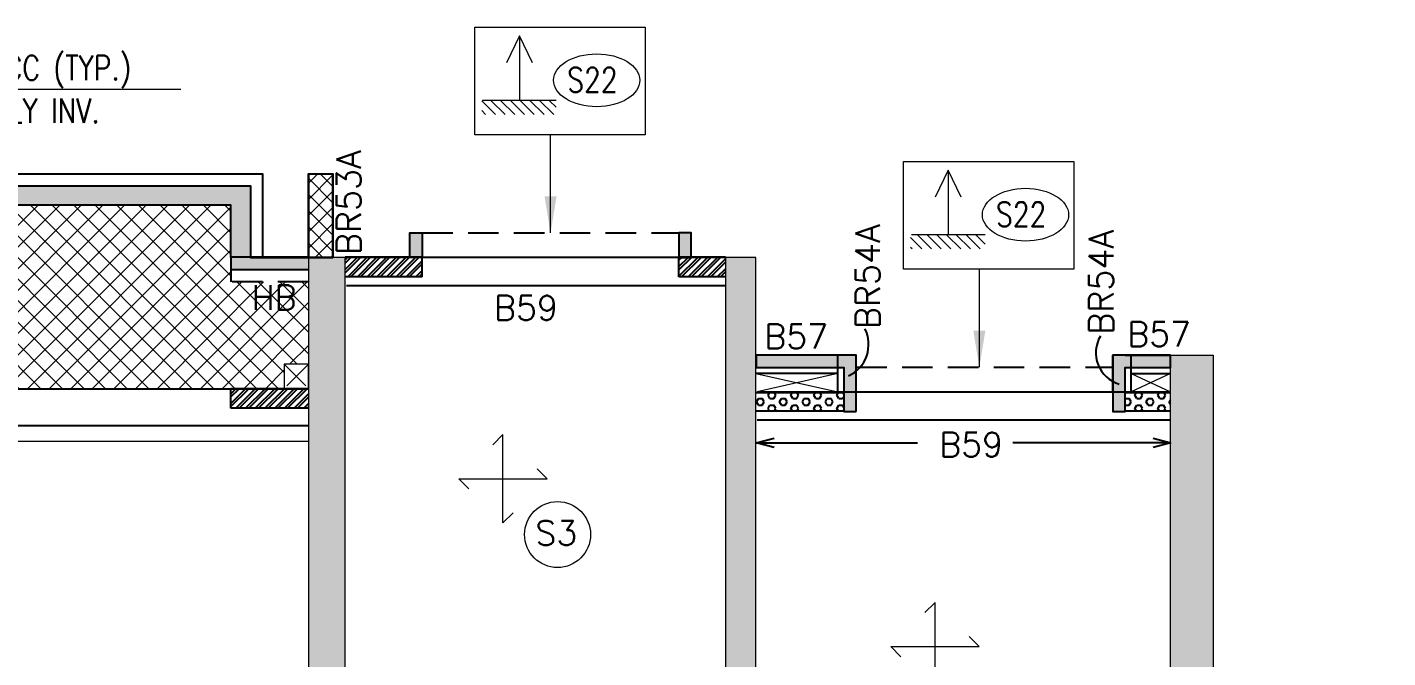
# Model space of a CAD drawing. Header units: millimetres. Extents: x 1181448 to 1317632, y -5734806 to -5633961.
# Drawn here: x 1207452 to 1218579, y -5639118 to -5633961 of the extents above; entities that cross this region are included whole.
import ezdxf

# ---------------------------------------------------------------- set-up
doc = ezdxf.new("R2010")
doc.units = ezdxf.units.MM
doc.header["$LTSCALE"] = 1000
doc.header["$MEASUREMENT"] = 0
for name, pattern in [('1', [0]), ('2BHK-A - BACK$0$HIDDEN', [0.375, 0.25, -0.125]), ('AUDIT_D_120904163729-0', [0]), ('HIDDEN', [0.375, 0.25, -0.125]), ('T 10_TYPICAL ELEVATION$0$AUDIT_D_120904163729-0', [0]), ('T8(T9 IS SIMILAR) - TYPICAL FLOOR ELEVATION$0$AUDIT_D_120904163729-0', [0]), ('T8(T9 IS SIMILAR) - TYPICAL FLOOR ELEVATION$0$HIDDEN', [0.375, 0.25, -0.125])]:
    doc.linetypes.add(name, pattern=pattern)
doc.layers.get('0').update_dxf_attribs({"linetype": 'AUDIT_D_120904163729-0'})
for name, color, linetype in [('100 MM THK. NON-STRUCTURAL WALL', 134, 'Continuous'), ('150 MM THK. BLOCK WORK.', 223, 'Continuous'), ('A_dim', 1, 'Continuous'), ('S-BEAM', 20, 'Continuous'), ('SCPL-BEAMS NO.', 7, 'Continuous'), ('T 10_TYPICAL ELEVATION$0$A-WALL-FEATURES', 6, 'T 10_TYPICAL ELEVATION$0$AUDIT_D_120904163729-0'), ('T8(T9 IS SIMILAR) - TYPICAL FLOOR ELEVATION$0$A-WALL-FEATURES', 6, 'T8(T9 IS SIMILAR) - TYPICAL FLOOR ELEVATION$0$AUDIT_D_120904163729-0')]:
    doc.layers.add(name, color=color, linetype=linetype)
for name, color, linetype, lineweight in [('160 THK. STRUCT WALL', 7, 'Continuous', 15), ('200 THK. NON-STRUCT WALL -1', 6, 'Continuous', 15), ('S-C-SHADE', 40, 'Continuous', 9), ('S-CUTOUT', 8, 'Continuous', 15), ('S-HATCH', 8, 'Continuous', 9), ('SCPL_DIM', 9, 'Continuous', 5), ('SCPL_SLAB MARK', 72, 'Continuous', 20)]:
    doc.layers.add(name, color=color, linetype=linetype, lineweight=lineweight)
for name, color, linetype, true_color in [('160MM THK.NON-STRUCTURAL WALLS', 7, 'Continuous', 0xea7b62), ('WALL - 0.16 thk STRUCTURAL', 7, '1', 0x24ffc8), ('WALL - 0.20 thk STRUCTURAL', 7, 'Continuous', 0xa60727)]:
    doc.layers.add(name, color=color, linetype=linetype, true_color=true_color)
doc.styles.add('ROMANS', font='romans.shx', dxfattribs={"width": 0.85})
doc.styles.add('SCPL', font='romans.shx')
doc.dimstyles.new('SCPL', dxfattribs={"dimscale": 0, "dimtxt": 300, "dimasz": 300, "dimexe": 100, "dimexo": 200, "dimgap": 150, "dimtad": 0, "dimdec": 0, "dimzin": 1, "dimdsep": 46, "dimtxsty": 'SCPL', "dimcen": 150, "dimclrd": 1, "dimclre": 2, "dimclrt": 5, "dimadec": 3, "dimazin": 0, "dimtfac": 1, "dimtdec": 0, "dimtofl": 0, "dimtmove": 2, "dimatfit": 3, "dimfxl": 0, "dimtolj": 1, "dimtzin": 0, "dimlwd": 15, "dimlwe": 13, "dimarcsym": 0})
doc.dimstyles.new('SCPL-DIM-150', dxfattribs={"dimscale": 100, "dimtxt": 2.25, "dimasz": 1.45, "dimexe": 1, "dimexo": 1, "dimgap": 1, "dimtad": 1, "dimdec": 0, "dimzin": 0, "dimdsep": 46, "dimtxsty": 'ROMANS', "dimblk": 'OPEN30', "dimcen": 0.09, "dimclrd": 256, "dimclre": 256, "dimclrt": 7, "dimadec": 0, "dimazin": 0, "dimtfac": 1, "dimtdec": 0, "dimtofl": 0, "dimtmove": 0, "dimatfit": 3, "dimldrblk": 'OPEN30', "dimfxl": 1, "dimtolj": 1, "dimtzin": 0, "dimarcsym": 0})
pattern_1 = [(45.00000000000001, (-1211317.337245077, 5713184.575097054), (-39.77475644174329, 39.7747564417433), []), (45.00000000000001, (-1211290.820740819, 5713184.575097054), (-39.77475644174329, 39.7747564417433), [])]

# ---------------------------------------------------------------- blocks, each defined once
blk = doc.blocks.new('A$C5F94338C')
at = {"layer": 'WALL - 0.16 thk STRUCTURAL'}
h = blk.add_hatch(color=256, dxfattribs=at)
h.dxf.hatch_style = 1
h.paths.add_polyline_path([(24920.04814494704, 21710.00003652647), (25220.10474539851, 21709.99951689318), (25220.08324752306, 25919.49976538494), (24920.08324746345, 25919.49976538494)])
at = {"layer": 'WALL - 0.16 thk STRUCTURAL', "true_color": 0x1f57ff}
h = blk.add_hatch(color=160, dxfattribs=at)
h.dxf.hatch_style = 1
h.paths.add_polyline_path([(28329.99154790258, 21710.00055604056), (28580.04814829445, 21710.00003652647), (28580.14510734892, 25919.51431696489), (28330.14510734892, 25919.51431696489)])
at = {"layer": 'WALL - 0.20 thk STRUCTURAL'}
h = blk.add_hatch(color=256, dxfattribs=at)
h.dxf.hatch_style = 1
h.paths.add_polyline_path([(32319.74170330889, 21959.62999172881), (31969.69358847267, 21959.62939794734), (31970.00004021055, 25119.99944286421), (32320.04815498716, 25120.00003652647)])
at = {"layer": '160 THK. STRUCT WALL'}
for points in [[(24920.04814494704, 21710.00003652647), (25220.10474539851, 21709.99951689318), (25220.08324752306, 25919.49976538494), (24920.08324746345, 25919.49976538494)], [(28329.99154790258, 21710.00055604056), (28580.04814829445, 21710.00003652647), (28580.14510734892, 25919.51431696489), (28330.14510734892, 25919.51431696489)], [(32319.74170330889, 21959.62999172881), (31969.69358847267, 21959.62939794734), (31970.00004021055, 25119.99944286421), (32320.04815498716, 25120.00003652647)]]:
    blk.add_lwpolyline(points, close=True, dxfattribs=at)
blk = doc.blocks.new('HS')
at = {"linetype": 'Continuous'}
for p, q in [((-9.277298414872346, 0), (9.277298414872346, 0)), ((-9.277298414872346, 0), (-7.155978071312347, -2.121320343559318)), ((9.277298414872346, 0), (7.155978071313255, 2.121320343559318))]:
    blk.add_line(p, q, dxfattribs=at)
blk = doc.blocks.new('One WAy')
at = {"xscale": -38.94666666665216, "yscale": 38.94666666665216, "zscale": 38.94666666665216, "rotation": 270}
blk.add_blockref('HS', (0, 0), dxfattribs=at)
blk = doc.blocks.new('*D132')
at = {"layer": 'T 10_TYPICAL ELEVATION$0$A-WALL-FEATURES', "color": 1, "lineweight": 15, "transparency": 16777216}
for p, q in [((-8525.310709953308, 10587.89188668132), (-6225.257685244083, 10587.89188668132)), ((-1565.225630491972, 10587.89188668132), (-5325.257685244083, 10587.89188668132))]:
    blk.add_line(p, q, dxfattribs=at)
at = {"layer": 'T 10_TYPICAL ELEVATION$0$A-WALL-FEATURES', "color": 2, "lineweight": 13, "transparency": 16777216}
for p, q in [((-8825.310709953308, 10438.00539001822), (-8825.310709953308, 10487.89188668132)), ((-1265.225630491972, 10437.8717623353), (-1265.225630491972, 10487.89188668132))]:
    blk.add_line(p, q, dxfattribs=at)
at = {"layer": 'T 10_TYPICAL ELEVATION$0$A-WALL-FEATURES', "color": 1, "transparency": 16777216}
for points in [[(-8525.310709953308, 10637.89188668132), (-8525.310709953308, 10537.89188668132), (-8825.310709953308, 10587.89188668132)], [(-1565.225630491972, 10637.89188668132), (-1565.225630491972, 10537.89188668132), (-1265.225630491972, 10587.89188668132)]]:
    blk.add_solid(points, dxfattribs=at)
at = {"layer": 'T 10_TYPICAL ELEVATION$0$A-WALL-FEATURES', "color": 5, "transparency": 16777216, "insert": (-5775.257685244083, 10587.89188668132), "char_height": 300, "attachment_point": 5, "style": 'SCPL'}
blk.add_mtext('\\A1;  ', dxfattribs=at)
blk = doc.blocks.new('A$C42226032')
at = {"layer": 'SCPL_SLAB MARK'}
h = blk.add_hatch(dxfattribs=at)
h.set_pattern_fill('ANSI31', color=256, scale=0.2, angle=90)
h.set_pattern_definition([(135, (-48.78957498450661, -510.3908649645549), (-0.0176776695296637, -0.0176776695296637), [])])
h.paths.add_polyline_path([(-0.1371932203806165, -0.2348310001494669), (-0.1371932203806165, -0.2863041816063232), (0.1336667771734425, -0.2863041816063232), (0.1336667771734425, -0.2348310001494669)])
for p, q in [((0, 0), (0, -0.2348310001494669)), ((0, -1.99e-13), (-0.047252589632194, -0.0980868399981034)), ((0.047252589632194, -0.0980868399981034), (0, -1.99e-13)), ((0.1336667771734425, -0.2348310001494669), (-0.1336667771734425, -0.2348310001494669))]:
    blk.add_line(p, q, dxfattribs=at)
blk = doc.blocks.new('_Open30')
at = {"color": 0, "linetype": 'ByBlock', "lineweight": -2}
for p, q in [((-1, 0.26794919), (0, 0)), ((0, 0), (-1, -0.26794919)), ((0, 0), (-1, 0))]:
    blk.add_line(p, q, dxfattribs=at)
blk = doc.blocks.new('A$C9d47b38f')
at = {"layer": '100 MM THK. NON-STRUCTURAL WALL', "linetype": 'ByBlock'}
h = blk.add_hatch(dxfattribs=at)
h.set_pattern_fill('ZIGZAG', color=5, scale=250)
h.set_pattern_definition([(0, (-1211317.337245077, 5713184.575097054), (31.25, 31.25), [31.25, -31.25]), (90, (-1211286.087245077, 5713184.575097054), (-31.25, 31.25), [31.25, -31.25])])
h.paths.add_polyline_path([(-24984.59233406186, -6798.938750654459), (-24984.59233406186, -6498.938750654459), (-24884.59233406186, -6498.938750654459), (-24884.59233406186, -6698.938750654459), (-24334.5949870944, -6698.938750654459), (-24334.5949870944, -6338.887103915215), (-24234.5949870944, -6338.887103915215), (-24234.5949870944, -6798.938750654459)])
h.paths.add_polyline_path([(-21084.59764012694, -6798.938750654459), (-21084.59764012694, -6498.938750654459), (-21184.59764012694, -6498.938750654459), (-21184.59764012694, -6698.938750654459), (-21734.5949870944, -6698.938750654459), (-21734.5949870944, -6338.887103915215), (-21834.5949870944, -6338.887103915215), (-21834.5949870944, -6798.938750654459)])
h.paths.add_polyline_path([(-20459.68222868443, -4748.878017455339), (-20459.68222868443, -4548.878017455339), (-20559.68222868443, -4548.878017455339), (-20559.68222868443, -4748.878017455339)])
h.paths.add_polyline_path([(-17959.68222868443, -4548.878017455339), (-17959.68222868443, -4748.878017455339), (-18059.68222868443, -4748.878017455339), (-18059.68222868443, -4548.878017455339)])
h.paths.add_polyline_path([(-14684.51260843873, 3245.761873304844), (-14684.51260843873, 3445.761873304844), (-14784.51260843873, 3445.761873304844), (-14784.51260843873, 3245.761873304844)])
h.paths.add_polyline_path([(-17185.34474486113, 3445.761873304844), (-17185.34474486113, 3245.761873304844), (-17285.34474486113, 3245.761873304844), (-17285.34474486113, 3445.761873304844)])
h.paths.add_polyline_path([(-15574.68036496639, 11294.87709596753), (-15104.54978406429, 11294.87709596753), (-15104.54978406429, 10834.87709596753), (-15204.54978406429, 10834.87709596753), (-15204.54978406429, 11194.87709596753), (-15574.68036496639, 11194.87709596753)])
h.paths.add_polyline_path([(-13004.54978406429, 10834.87709596753), (-13004.54978406429, 11294.87709596753), (-12184.74489915371, 11294.87709596753), (-12184.74489915371, 11194.87709596753), (-12904.54978406429, 11194.87709596753), (-12904.54978406429, 10834.87709596753)])
h.paths.add_polyline_path([(-11654.81722670794, 12094.26008787751), (-11654.81722670794, 12294.26008787751), (-11554.81722670794, 12294.26008787751), (-11554.81722670794, 12094.26008787751)])
h.paths.add_polyline_path([(-9454.690307348967, 12294.26008787751), (-9454.690307348967, 12094.26008787751), (-9354.690307348967, 12094.26008787751), (-9354.690307348967, 12294.26008787751)])
h.paths.add_polyline_path([(-635.4551829993725, 12294.26008787751), (-635.4551829993725, 12094.26008787751), (-735.4551829993725, 12094.26008787751), (-735.4551829993725, 12294.26008787751)])
h.paths.add_polyline_path([(1564.671736359596, 12094.26008787751), (1564.671736359596, 12294.26008787751), (1464.671736359596, 12294.26008787751), (1464.671736359596, 12094.26008787751)])
h.paths.add_polyline_path([(2914.461154639721, 10834.87709596753), (2914.461154639721, 11294.87709596753), (2094.92725482583, 11294.87709596753), (2094.92725482583, 11194.87709596753), (2814.461154639721, 11194.87709596753), (2814.461154639721, 10834.87709596753)])
h.paths.add_polyline_path([(5484.599415510893, 11294.87709668279), (5014.461154639721, 11294.87709596753), (5014.461154639721, 10834.87709596753), (5114.461154639721, 10834.87709596753), (5114.461154639721, 11194.87709596753), (5484.599415302277, 11194.87709516287)])
h.paths.add_polyline_path([(4594.367118090391, 3245.761873304844), (4594.367118090391, 3445.761873304844), (4694.367118090391, 3445.761873304844), (4694.367118090391, 3245.761873304844)])
h.paths.add_polyline_path([(7095.199254542589, 3445.761873304844), (7095.199254542589, 3245.761873304844), (7195.199254542589, 3245.761873304844), (7195.199254542589, 3445.761873304844)])
h.paths.add_polyline_path([(10369.53673833609, -4748.878017455339), (10369.53673833609, -4548.878017455339), (10469.53673833609, -4548.878017455339), (10469.53673833609, -4748.878017455339)])
h.paths.add_polyline_path([(7869.536738336086, -4548.878017455339), (7869.536738336086, -4748.878017455339), (7969.536738336086, -4748.878017455339), (7969.536738336086, -4548.878017455339)])
h.paths.add_polyline_path([(10994.4521497786, -6798.938750654459), (10994.4521497786, -6498.938750654459), (11094.4521497786, -6498.938750654459), (11094.4521497786, -6698.938750654459), (11644.44949674606, -6698.938750654459), (11644.44949674606, -6338.887103915215), (11744.44949674606, -6338.887103915215), (11744.44949674606, -6798.938750654459)])
h.paths.add_polyline_path([(14894.44684371352, -6798.938750654459), (14894.44684371352, -6498.938750654459), (14794.44684371352, -6498.938750654459), (14794.44684371352, -6698.938750654459), (14244.44949674606, -6698.938750654459), (14244.44949674606, -6338.887103915215), (14144.44949674606, -6338.887103915215), (14144.44949674606, -6798.938750654459)])
h.paths.add_polyline_path([(5684.586121588945, -14400.06887069345), (5584.586121588945, -14400.06887069345), (5584.586121588945, -14600.06887069345), (5039.461154639721, -14600.06887069345), (5039.461154639721, -14240.06887069345), (4939.461154639721, -14240.06887069345), (4939.461154639721, -14700.06887069345), (5684.586121588945, -14700.06887069345)])
h.paths.add_polyline_path([(2839.461154639721, -14240.06887069345), (2739.461154639721, -14240.06887069345), (2739.461154639721, -14600.06887069345), (2094.92725482583, -14600.06887069345), (2094.92725482583, -14700.06887069345), (2839.461154639721, -14700.06887069345)])
h.paths.add_polyline_path([(-635.4551829993725, -15699.45186263323), (-635.4551829993725, -15499.45186263323), (-735.4551829993725, -15499.45186263323), (-735.4551829993725, -15699.45186263323)])
h.paths.add_polyline_path([(1564.671736359596, -15499.45186263323), (1564.671736359596, -15699.45186263323), (1464.671736359596, -15699.45186263323), (1464.671736359596, -15499.45186263323)])
h.paths.add_polyline_path([(-9454.690307348967, -15699.45186263323), (-9454.690307348967, -15499.45186263323), (-9354.690307348967, -15499.45186263323), (-9354.690307348967, -15699.45186263323)])
h.paths.add_polyline_path([(-11654.81722670794, -15499.45186263323), (-11654.81722670794, -15699.45186263323), (-11554.81722670794, -15699.45186263323), (-11554.81722670794, -15499.45186263323)])
h.paths.add_polyline_path([(-12929.60664498806, -14240.06887069345), (-12829.60664498806, -14240.06887069345), (-12829.60664498806, -14600.06887069345), (-12185.07274517417, -14600.06887069345), (-12185.07274517417, -14700.06887069345), (-12929.60664498806, -14700.06887069345)])
h.paths.add_polyline_path([(-15774.73161193728, -14400.06887069345), (-15674.73161193728, -14400.06887069345), (-15674.73161193728, -14600.06887069345), (-15129.60664498806, -14600.06887069345), (-15129.60664498806, -14240.06887069345), (-15029.60664498806, -14240.06887069345), (-15029.60664498806, -14700.06887069345), (-15774.73161193728, -14700.06887069345)])
h = blk.add_hatch(dxfattribs=at)
h.set_pattern_fill('ZIGZAG', color=5, scale=250)
h.set_pattern_definition([(9.213864076586625e-15, (-1211317.556920737, 5713185.025761873), (31.25, 31.25), [31.25, -31.25]), (90, (-1211286.306920737, 5713185.025761873), (-31.25, 31.25), [31.25, -31.25])])
h.paths.add_polyline_path([(4585.100081115961, 6884.711458414793), (2885.074404209852, 6884.711458414793), (2885.074404209852, 6784.711458414793), (4585.100081115961, 6784.711458414793)])
h.paths.add_polyline_path([(1844.633588284254, 7884.710867613554), (1844.633615016937, 7984.710867613554), (-364.91153845191, 7984.711458414793), (-364.91153845191, 7884.711198627949), (785.1719307601452, 7884.711458414793), (785.1719307601452, 7784.711458414793), (885.1719307601452, 7784.711458414793), (885.1719923317432, 7884.711458414793)])
h.paths.add_polyline_path([(785.1719307601452, 6784.711458414793), (-114.5553317964077, 6784.711458414793), (-114.5553317964077, 6884.711458414793), (785.1719307601452, 6884.711458414793)])
h.paths.add_polyline_path([(-864.5553317964077, 6884.711458414793), (-1464.577078014612, 6884.711458414793), (-1464.577078014612, 6784.711458414793), (-864.5553317964077, 6784.711458414793)])
h.paths.add_polyline_path([(-3664.853069514036, 4435.026094317436), (-3764.853069514036, 4435.026094317436), (-3764.853069514036, 5184.712256848812), (-3664.853069514036, 5184.712256848812)])
h.paths.add_polyline_path([(-3664.853069514036, 3535.026094317436), (-3764.853069514036, 3535.026094317436), (-3764.853069514036, 2635.116926401854), (-3664.853069514036, 2635.116926401854)])
h.paths.add_polyline_path([(1085.238699138165, 4584.026094317436), (970.2044644057751, 4584.026175171137), (970.170128017664, 4484.026099920273), (1185.273331433535, 4484.026094317436), (1185.237220108509, 5084.71109560132), (1085.237220227718, 5084.712594777346)])
h.paths.add_polyline_path([(-1564.820458829403, 11994.71145841479), (-2199.853069514036, 11994.71145841479), (-2199.853069514036, 12094.71145841479), (-1564.820458829403, 12094.71145841479)])
at = {"layer": '150 MM THK. BLOCK WORK.', "linetype": 'ByBlock'}
h = blk.add_hatch(dxfattribs=at)
h.set_pattern_fill('HEX', color=5, scale=250)
h.set_pattern_definition([(9.213864076586625e-15, (-1211317.556920737, 5713185.025761873), (-7.888609052210118e-30, 54.12658773652741), [31.25, -62.5]), (119.9999999999999, (-1211317.556920737, 5713185.025761873), (-46.875, -27.0632938682637), [31.24999999999992, -62.49999999999984]), (59.99999999999997, (-1211286.306920737, 5713185.025761873), (-46.87499999999999, 27.06329386826371), [31.25, -62.49999999999999])])
h.paths.add_polyline_path([(5484.875945419073, 10985.32776078582), (5114.680830329657, 10985.32776078582), (5114.680830329657, 10835.32776078582), (5484.875945419073, 10835.32776078582)])
h.paths.add_polyline_path([(2814.680830299854, 10835.32776078582), (2095.146930485964, 10835.32776078582), (2095.146930485964, 10985.32776078582), (2814.680830299854, 10985.32776078582)])
at = {"layer": '160MM THK.NON-STRUCTURAL WALLS', "linetype": 'ByBlock'}
h = blk.add_hatch(dxfattribs=at)
h.set_pattern_fill('ANSI32', color=5, scale=150)
h.set_pattern_definition(pattern_1)
h.paths.add_polyline_path([(-635.2355073392391, 11934.71145838499), (-1264.820458829403, 11934.71145838499), (-1264.820458829403, 12094.71184366941), (-635.2355073392391, 12094.71184366941)])
h.paths.add_polyline_path([(1464.728597313166, 12094.26008790731), (1845.179537832737, 12094.26008790731), (1845.179537832737, 11934.71145841479), (1464.728597313166, 11934.71145841479)])
h = blk.add_hatch(dxfattribs=at)
h.set_pattern_fill('ANSI32', color=5, scale=150)
h.set_pattern_definition(pattern_1)
h.paths.add_polyline_path([(-4599.820458829403, 10860.25636702776), (-4969.853069514036, 10860.25636702776), (-4969.853069514036, 11020.25636702776), (-4599.820458829403, 11020.25636702776)])
h.paths.add_polyline_path([(-2199.820458829403, 10860.25636702776), (-1564.820458829403, 10860.25636702776), (-1564.820458829403, 11020.25636702776), (-2199.820458829403, 11020.25636702776)])
at = {"layer": '200 THK. NON-STRUCT WALL -1', "linetype": 'ByBlock'}
h = blk.add_hatch(dxfattribs=at)
h.set_pattern_fill('ANSI37', color=5, scale=750)
h.set_pattern_definition([(45, (-1211317.436307579, 5713184.361859679), (-66.29126073623883, 66.29126073623884), []), (135, (-1211317.436307579, 5713184.361859679), (-66.29126073623884, -66.29126073623883), [])])
h.paths.add_polyline_path([(-24685.07332536578, 3885.928235828876), (-24885.07332533598, 3885.928235828876), (-24885.06697392464, 5030.393002390862), (-24685.06697392464, 5030.393002390862)])
h.paths.add_polyline_path([(-21285.06697392464, 5030.554770588875), (-21084.69670262933, 5030.554770588875), (-21084.69670262933, 3270.886764645576), (-21285.06697392464, 3270.886764645576)])
h.paths.add_polyline_path([(-8525.07274517417, 12778.78194352984), (-8725.07274517417, 12778.78194352984), (-8725.07274517417, 12094.2607935667), (-8525.07274517417, 12094.2607935667)])
h.paths.add_polyline_path([(-1365.171807676554, 12778.78194352984), (-1565.171807676554, 12778.78194352984), (-1565.171807676554, 12092.54755622149), (-1365.171807676554, 12092.54755622149)])
h.paths.add_polyline_path([(11194.72335854173, 5030.554770588875), (10994.35308727622, 5030.554770588875), (10994.35308727622, 3270.886764645576), (11194.72335854173, 3270.886764645576)])
h.paths.add_polyline_path([(14594.82877030969, 3885.928237527609), (14794.82877027988, 3885.928237527609), (14794.72335854173, 5030.393002390862), (14594.72335857153, 5030.393002390862)])
h.paths.add_polyline_path([(-1465.07274517417, -16184.57065325975), (-1265.050022363663, -16184.57065325975), (-1265.050022363663, -15499.66580569744), (-1465.07274517417, -15499.66580569744)])
h.paths.add_polyline_path([(-8625.27087020874, -16184.57065325975), (-8825.293593019247, -16184.57065325975), (-8825.293593019247, -15499.66580569744), (-8625.27087020874, -15499.66580569744)])
at = {"layer": 'S-C-SHADE'}
h = blk.add_hatch(color=5, dxfattribs=at)
h.dxf.hatch_style = 1
h.paths.add_polyline_path([(-8050.268220871687, 12094.71184366941), (-7890.268220812082, 12094.71184366941), (-7890.268182396889, 12520.25636699796), (-2199.834787368774, 12520.25636699796), (-2199.890927642584, 12094.71184206009), (-2039.890927016735, 12094.71184206009), (-2039.820458799601, 12680.25636699796), (-8050.268170654774, 12680.25636699796)])
at = {"layer": 'S-HATCH'}
h = blk.add_hatch(dxfattribs=at)
h.set_pattern_fill('ANSI37', color=5, scale=1000)
h.set_pattern_definition([(45, (206682313.3056081, 159334334.5176017), (-88.38834764831843, 88.38834764831844), []), (135, (206682313.3056081, 159334334.5176017), (-88.38834764831844, -88.38834764831843), [])])
h.paths.add_polyline_path([(-2199.834787368774, 12520.25636702776), (-7890.268182396889, 12520.25636702776), (-7890.268228322268, 11893.33762782812), (-8050.26822835207, 11893.33762782812), (-8525.52262482047, 11893.33766269684), (-8525.517010748386, 11220.09583288431), (-8525.228938132524, 11219.80862867832), (-8325.07274517417, 11219.80583953857), (-8325.072796404362, 11020.25687044859), (-1765.015906363726, 11020.35653856397), (-1765.015855103731, 11220.03881427646), (-1764.728434622288, 11219.75226023793), (-1565.359117090702, 11219.74948206544), (-1565.353500127792, 11893.33766263723), (-2039.891523301601, 11893.33762791753), (-2199.890927642584, 11893.33762791753)])
h.paths.add_polyline_path([(-5157.666399478912, 11711.94906243682, -1), (-5697.440121650696, 11711.94906243682, -1)], flags=16)
h.paths.add_polyline_path([(-2042.942281633615, 11616.51361060143), (-1600.085138767958, 11616.51361060143), (-1600.085138767958, 11916.51361060143), (-2042.942281633615, 11916.51361060143)], flags=24)
h.paths.add_polyline_path([(-5629.936067819595, 11575.35444307327), (-5206.126543998718, 11575.35444307327), (-5206.126543998718, 11875.35444307327), (-5629.936067819595, 11875.35444307327)], flags=8)
h.paths.add_polyline_path([(-8513.760074615479, 11616.51361060143), (-8070.902931749821, 11616.51361060143), (-8070.902931749821, 11916.51361060143), (-8513.760074615479, 11916.51361060143)], flags=24)
at = {"layer": '100 MM THK. NON-STRUCTURAL WALL', "color": 5, "linetype": 'ByBlock', "elevation": 0.2259098840752113}
for points in [[(-635.4551829993725, 12294.26008787751), (-635.4551829993725, 12094.26008787751), (-735.4551829993725, 12094.26008787751), (-735.4551829993725, 12294.26008787751)], [(1564.671736359596, 12094.26008787751), (1564.671736359596, 12294.26008787751), (1464.671736359596, 12294.26008787751), (1464.671736359596, 12094.26008787751)], [(2914.461154639721, 10834.87709596753), (2914.461154639721, 11294.87709596753), (2094.92725482583, 11294.87709596753), (2094.92725482583, 11194.87709596753), (2814.461154639721, 11194.87709596753), (2814.461154639721, 10834.87709596753)], [(5484.599415510893, 11294.87709668279), (5014.461154639721, 11294.87709596753), (5014.461154639721, 10834.87709596753), (5114.461154639721, 10834.87709596753), (5114.461154639721, 11194.87709596753), (5484.599415302277, 11194.87709516287)]]:
    blk.add_lwpolyline(points, close=True, dxfattribs=at)
blk.add_lwpolyline([(-1564.898937612772, 12094.71184366941), (-2199.820458829403, 12094.71184366941), (-2199.820458829403, 11994.71184366941), (-1564.820458829403, 11994.71184366941)], dxfattribs=at)
at = {"layer": '150 MM THK. BLOCK WORK.', "color": 5, "linetype": 'ByBlock'}
for p, q in [((2814.680830299854, 10985.32776078582, 0.2259098840752113), (2095.146930485964, 10985.32776078582, 0.2259098840752113)), ((2814.680830299854, 10835.32776078582, 0.2259098840752113), (2814.680830299854, 10985.32776078582, 0.2259098840752113)), ((5484.875945419073, 10985.32776078582, 0.2259098840752113), (5114.680830329657, 10985.32776078582, 0.2259098840752113)), ((5114.680830329657, 10835.32776078582, 0.2259098840752113), (5114.680830329657, 10985.32776078582, 0.2259098840752113)), ((2814.680830299854, 10835.32776078582, 0.2259098840752113), (2095.146930485964, 10835.32776078582, 0.2259098840752113)), ((5484.811411231756, 10835.32776078582, 0.2259098840752113), (5114.680830329657, 10835.32776078582, 0.2259098840752113))]:
    blk.add_line(p, q, dxfattribs=at)
at = {"layer": '160MM THK.NON-STRUCTURAL WALLS', "color": 5, "linetype": '2BHK-A - BACK$0$HIDDEN', "ltscale": 0.3}
blk.add_line((-1564.820458829403, 12094.71184366941, 0.2259098840752113), (-1564.898937612772, 12094.71184366941, 0.2259098840752113), dxfattribs=at)
at = {"layer": '160MM THK.NON-STRUCTURAL WALLS', "color": 5, "linetype": 'ByBlock'}
for p, q in [((-635.2355073392391, 12094.71145841479, 0.2259098840752113), (-1264.820458829403, 12094.71145841479, 0.2259098840752113)), ((-635.2355073392391, 11934.71145841479, 0.2259098840752113), (-635.2355073392391, 12094.71145841479, 0.2259098840752113)), ((1845.179537832737, 12094.71145841479, 0.2259098840752113), (1464.764492660761, 12094.71145841479, 0.2259098840752113)), ((1464.764492660761, 11934.71145841479, 0.2259098840752113), (1464.764492660761, 12094.71145841479, 0.2259098840752113)), ((-635.2355073392391, 11934.71145841479, 0.2259098840752113), (-1264.820458829403, 11934.71145841479, 0.2259098840752113)), ((1845.179537832737, 11934.71145841479, 0.2259098840752113), (1464.764492660761, 11934.71145841479, 0.2259098840752113)), ((-2199.820458829403, 10860.25636702776, 0.2259098840752113), (-2199.820458829403, 11020.25636702776, 0.2259098840752113)), ((-1564.820458829403, 11020.25636702776, 0.2259098840752113), (-2199.820458829403, 11020.25636702776, 0.2259098840752113)), ((-1564.820458829403, 10860.25636702776, 0.2259098840752113), (-2199.820458829403, 10860.25636702776, 0.2259098840752113))]:
    blk.add_line(p, q, dxfattribs=at)
at = {"layer": '200 THK. NON-STRUCT WALL -1', "color": 5, "linetype": 'ByBlock', "elevation": 0.2259098840752113}
blk.add_lwpolyline([(-1365.07274517417, 12778.78194352984), (-1565.07274517417, 12778.78194352984), (-1565.07274517417, 12092.54755622149), (-1365.07274517417, 12092.54755622149)], close=True, dxfattribs=at)
at = {"layer": 'S-BEAM', "color": 5, "linetype": 'HIDDEN'}
for p, q in [((-2199.890927642584, 12094.71184206009, 0.7730331083793668), (-2199.890927642584, 11893.33761617541, 0.7730331083793668)), ((-1564.877319782972, 11893.33766266704, 0.2766890116537203), (-2199.890927672386, 11893.33761617541, 0.9402170773024017))]:
    blk.add_line(p, q, dxfattribs=at)
at = {"layer": 'S-BEAM', "color": 5}
for p, q in [((-2039.890927016735, 12094.71184206009, 0.2486943849848656), (-2039.890684902668, 12093.33648112416, 0.7730331083793668)), ((-1255.156723737717, 12094.72004824877, 0.6638254783065174), (1844.866611242294, 12094.7087572217, 0.08820348268218578)), ((-1255.157555490732, 11864.72004824877, 0.6638254783065174), (1844.865531057119, 11864.70876273513, 0.08820348268218578)), ((2914.160193562508, 11294.45319119096, 0.0740854920794447), (2094.063883662224, 11294.89965325594, -2.494569324605838)), ((2764.160193562508, 10995.33633840084, 0.6324679293648978), (2764.160193562508, 11294.89965325594, -0.1125871684376979)), ((2914.160193562508, 10995.33633840084, 0.6324679293648978), (2914.160193562508, 11294.89965325594, -0.1125871684376979)), ((5014.160193949938, 10994.89965325594, 0.0740854920795323), (5014.160193473101, 11294.89965316653, 0.0740854920795323)), ((5164.160193473101, 11294.89965340495, 0.0740854920795323), (5014.160193473101, 11294.89965316653, 0.0740854920795323)), ((5113.92562904954, 11294.89965340495, -0.1610835347991666), (5484.063890337944, 11294.89963033795, -2.494569324605838)), ((5164.15862300992, 10995.32388213277, 0.2991711006063486), (5164.160193473101, 11294.89965340495, 0.0740854920795323)), ((2764.160193562508, 11145.11811643839, 0.2599400804744053), (2094.063883662224, 11144.89965325594, -2.494569324605838)), ((5164.159407109022, 11144.89965027571, -0.4777755425166903), (5484.063881009817, 11144.89963033795, -2.494569324605838)), ((-8525.513066202402, 11020.25382512808, 0.2259098840752113), (-1565.35851791501, 11020.35957199335, 0.2259098840752113)), ((2104.546976178885, 10995.34016910195, 0.7438791226716539), (5484.736466318369, 10995.32187527418, -0.01977169027219161)), ((-8525.508508235216, 10720.25382515788, 0.2259098840752113), (-1565.353959947824, 10720.35957202315, 0.2259098840752113)), ((2104.546144425869, 10765.34016910195, 0.7438791226716539), (5485.127763658762, 10765.32888358831, 0.07424271838756541))]:
    blk.add_line(p, q, dxfattribs=at)
at = {"layer": 'S-BEAM', "color": 5, "linetype": 'HIDDEN', "ltscale": 500}
blk.add_line((-2039.889554947615, 12093.33648112416, 0.7730331083793668), (-1564.621197730303, 12093.33920890093, 0.2764301043834937), dxfattribs=at)
at = {"layer": 'S-BEAM', "color": 5, "elevation": 0.2259098840752357}
blk.add_lwpolyline([(-1365.067538648844, 12092.95715889335), (-1565.07274517417, 12092.95715889335), (-1565.07274517417, 12778.78194352984), (-1365.067538648844, 12778.78194352984)], close=True, dxfattribs=at)
blk.add_lwpolyline([(-1565.067538648844, 12778.78042551875), (-1565.067538648844, 12192.95715889335), (-1565.067538648844, 12092.95715889335), (-1365.067538648844, 12092.95715889335), (-1365.067538648844, 12778.78194355965)], dxfattribs=at)
at = {"layer": 'S-BEAM', "color": 5}
for centre, radius, start, end in [((2730.063474655151, 11383.49930939078, -0.5953938723895142), 286.0226966276662, 295.0421731640008, 26.48604512734006), ((5141.324173957109, 11313.95462056994, -0.5953938723895142), 267.051708372474, 149.4187028641441, 253.5158271501559)]:
    blk.add_arc(centre, radius, start, end, dxfattribs=at)
at = {"layer": 'S-CUTOUT', "color": 5, "linetype": 'HIDDEN', "ltscale": 500}
for p, q in [((2094.660553187132, 11144.89983463287, -2.492321494170261), (2764.160193562508, 10995.33645901084, 0.6324676293755)), ((2764.160193562508, 11145.11811643839, 0.2599400804743505), (2104.546976178885, 10995.34016910195, 0.7438791226716539)), ((5484.063881009817, 11144.89963033795, -2.494569324605838), (5164.157846003771, 10995.32387900352, -0.2526899339899831)), ((5164.159407109022, 11144.89965027571, -0.4777755425166903), (5484.736466318369, 10995.32187527418, -0.01977169027219161))]:
    blk.add_line(p, q, dxfattribs=at)
at = {"layer": 'S-CUTOUT', "color": 5, "elevation": 0.2259098836112797}
blk.add_lwpolyline([(-1564.572241663933, 11219.74947109818), (-1765.015855163336, 11219.75226423144), (-1765.015906393528, 11020.20231965184), (-1564.572292894125, 11020.19952651858)], close=True, dxfattribs=at)
at = {"layer": 'S-HATCH', "color": 5, "linetype": 'HIDDEN'}
for p, q in [((-1564.572241663933, 11219.74947109818, 0.2259098836120617), (-1765.015906393528, 11020.20231965184, -0.1360599238436867)), ((-1764.678158015013, 11219.70213517547, -0.3016972869423541), (-1564.572339892387, 11020.19952651858, 0.2259098836120617))]:
    blk.add_line(p, q, dxfattribs=at)
at = {"layer": 'SCPL_SLAB MARK', "color": 5}
for points, elevation in [([(-205.3634031116962, 13976.68243786693), (1188.317582070827, 13976.68243786693), (1188.317582070827, 13096.04182586074), (-205.3634031116962, 13096.04182586074)], 0.2418199766717696), ([(3301.520674735308, 12877.32313251495), (4695.201659917831, 12877.32313251495), (4695.201659917831, 11996.68252050877), (3301.520674735308, 11996.68252050877)], 0.1210147176813499)]:
    blk.add_lwpolyline(points, close=True, dxfattribs=dict(at, elevation=elevation))
blk.add_circle((471.722864896059, 9827.072457671165, 0.2308115336597899), 269.8868610880397, dxfattribs=at)
for centre in [(792.0617592930794, 13542.49835297465, -2.142186033442403), (4298.945837140083, 12443.13904762268, -2.262991292432822)]:
    blk.add_ellipse(centre, major_axis=(-352.4160477519035, 0), ratio=0.612891589853093, start_param=-1.570796326794897, end_param=4.71238898038469, dxfattribs=at)
at = {"layer": 'T 10_TYPICAL ELEVATION$0$A-WALL-FEATURES', "color": 5, "linetype": 'ByBlock'}
for points, elevation in [([(-8150.072745144367, 12093.33712396026), (-8150.072745144367, 12778.78194352984), (-1940.072745233774, 12778.78194352984), (-1940.07274517417, 12094.77947711945)], 0.6560014466642003), ([(-2039.891523301601, 12094.71184206009), (-2199.890927642584, 12094.71184206009), (-2199.834787368774, 12520.25636702776), (-7890.268182396889, 12520.25636702776), (-7890.282482206821, 12094.71184366941), (-8050.282482236624, 12094.71184366941), (-8050.268170654774, 12680.25636702776), (-2039.820458799601, 12680.25636702776), (-2039.890927016735, 12094.71184206009)], 0.7730331083793668)]:
    blk.add_lwpolyline(points, dxfattribs=dict(at, elevation=elevation))
at = {"layer": 'T8(T9 IS SIMILAR) - TYPICAL FLOOR ELEVATION$0$A-WALL-FEATURES', "color": 5, "linetype": 'T8(T9 IS SIMILAR) - TYPICAL FLOOR ELEVATION$0$HIDDEN'}
for p, q in [((-635.4551829993725, 12294.26008787751, 0.2259098840752113), (1464.671736359596, 12294.26008787751, 0.2259098840752113)), ((2914.160193562508, 11194.90078094602, 0.1361237580900502), (5014.160193622112, 11194.90078425407, 0.07408549207953319))]:
    blk.add_line(p, q, dxfattribs=at)
at = {"layer": 'T8(T9 IS SIMILAR) - TYPICAL FLOOR ELEVATION$0$A-WALL-FEATURES', "color": 5, "linetype": 'ByBlock', "elevation": 0.2259098840752113}
for points in [[(-635.4551829993725, 12294.26008787751), (-635.4551829993725, 12094.26008787751), (-735.4551829993725, 12094.26008787751), (-735.4551829993725, 12294.26008787751)], [(1564.671736359596, 12094.26008787751), (1564.671736359596, 12294.26008787751), (1464.671736359596, 12294.26008787751), (1464.671736359596, 12094.26008787751)]]:
    blk.add_lwpolyline(points, close=True, dxfattribs=at)
at = {"layer": '160 THK. STRUCT WALL', "color": 5}
blk.add_blockref('A$C5F94338C', (-26485.31631553173, -13825.28819286823, 0.2259098840752113), dxfattribs=at)
at = {"layer": 'SCPL_SLAB MARK', "color": 5, "xscale": 2251.770066891658, "yscale": 2251.770066891658, "zscale": 2251.770066891658, "rotation": 359.9987816768055}
for p in [(160.2751073539257, 13907.38122555614, -2.142186033442403), (3667.15918520093, 12808.02192020416, -2.262991292432822)]:
    blk.add_blockref('A$C42226032', p, dxfattribs=at)
at = {"layer": 'SCPL_SLAB MARK', "color": 5, "xscale": -1}
for p in [(25.57895004749298, 10283.3957361877, 0.2308135881370823), (3559.402982443571, 8910.979090332985, 0.2308135881370823)]:
    blk.add_blockref('One WAy', p, dxfattribs=at)
at = {"layer": 'SCPL_SLAB MARK', "color": 5, "xscale": -1, "rotation": 270}
for p in [(25.57895004749298, 10283.3957361877, 0.2308135881370823), (3559.402982443571, 8910.979090332985, 0.2308135881370823)]:
    blk.add_blockref('One WAy', p, dxfattribs=at)
at = {"layer": 'SCPL-BEAMS NO.', "color": 5, "style": 'SCPL', "width": 0.8}
for s, p in [('160 THK. RCC (TYP.) ', (-5296.441800951958, 13544.6489996314, 0.5720411201954779)), ('PARDI PARTLY INV.', (-5260.935368090868, 13193.29798206687, 0.5720411201954779))]:
    blk.add_text(s, height=200, dxfattribs=at).set_placement(p)
at = {"layer": 'SCPL-BEAMS NO.', "color": 5, "style": 'SCPL'}
for s, rotation, p in [('BR53A', 90, (-1135.653147011995, 12114.55602112412, 648.2126838038586)), ('BR54A', 89.9979537480284, (3108.784886389971, 11508.76121333241, 0.07424271835732499)), ('BR54A', 89.9979537480284, (5017.600813120604, 11462.99212062359, 0.07424271835732499)), ('B57', 359.9979537479002, (2162.101899921894, 11347.72616127133, -0.1854090534320795)), ('B57', 359.9979537479002, (5130.300659269094, 11366.34270274639, 0.07424271835732499))]:
    blk.add_text(s, height=200, rotation=rotation, dxfattribs=at).set_placement(p)
for s, p in [('HB', (-2031.037519723177, 11666.51361060143, 0.2764301043827116)), ('B59', (-47.94397377967834, 11581.70456975698, 0.6299918094889325)), ('B59', (3592.972264379263, 10463.21369993687, 0.7438793091344045))]:
    blk.add_text(s, height=200, dxfattribs=at).set_placement(p)
at = {"layer": 'SCPL_SLAB MARK', "color": 5, "style": 'SCPL', "width": 0.8}
for p in [(551.130024433136, 13446.2254358232, -2.142184832146955), (4058.01410228014, 12346.86613047123, -2.262990091137374)]:
    blk.add_text('S22', height=200, dxfattribs=at).set_placement(p)
at = {"layer": 'SCPL_SLAB MARK', "color": 5, "style": 'SCPL'}
blk.add_text('S3', height=200, dxfattribs=at).set_placement((290.7686290740967, 9740.47783830762, 0.2308115336597899))
at = {"layer": 'T 10_TYPICAL ELEVATION$0$A-WALL-FEATURES', "color": 5}
dim = blk.add_linear_dim(base=(-1265.225630491972, 10587.89188668132, 0.2764301043827116), p1=(-8825.310709953308, 10638.00539001822, 0.2259098840752113), p2=(-1265.225630491972, 10637.8717623353, 0.2259098840752113), text='  ', dimstyle='SCPL', override={"dimscale": 1}, dxfattribs=at)
dim.commit()
dim.dimension.update_dxf_attribs({"geometry": '*D132', "text_midpoint": (-5775.257685244083, 10587.89188668132, 0.2764301043827116), "dimtype": 160})
at = {"layer": 'S-BEAM', "color": 5}
for points in [[(-5360.193167507648, 12680.25636702776, 0.6560014466642003), (-5360.193167507648, 13469.37757155299, 0.6560014466642003), (-2608.301795721054, 13469.37757155299, 0.6560014466642003)], [(414.608276695013, 12294.26495486498, 0.2259098840752113), (414.608276695013, 13096.04182586074, 0.2259098840752113)], [(3921.492354542017, 11194.90564951301, 0.1051046250847917), (3921.492354542017, 11996.68252050877, 0.1051046250847917)]]:
    blk.add_leader(points, dimstyle='SCPL', override={"dimscale": 1}, dxfattribs=at)
at = {"layer": 'SCPL_DIM', "color": 5}
for points in [[(2097.586096972227, 10577.81772100925, 0.2259098840752113), (3415.516176432371, 10577.81772100925, 0.2259098840752113)], [(5487.607495307922, 10577.81772100925, 0.2259098840752113), (4194.837146610022, 10577.81772100925, 0.2259098840752113)]]:
    blk.add_leader(points, dimstyle='SCPL-DIM-150', override={"dimgap": 1, "dimtad": 0, "dimfxl": 150, "dimtfill": 1}, dxfattribs=at)

msp = doc.modelspace()

# ---------------------------------------------------------------- block references
at = {"layer": 'A_dim', "linetype": 'ByBlock'}
msp.add_blockref('A$C9d47b38f', (1211317.289130182, -5647937.46059864, -0.2259098840752113), dxfattribs=at)

doc.saveas('drawing.dxf')
